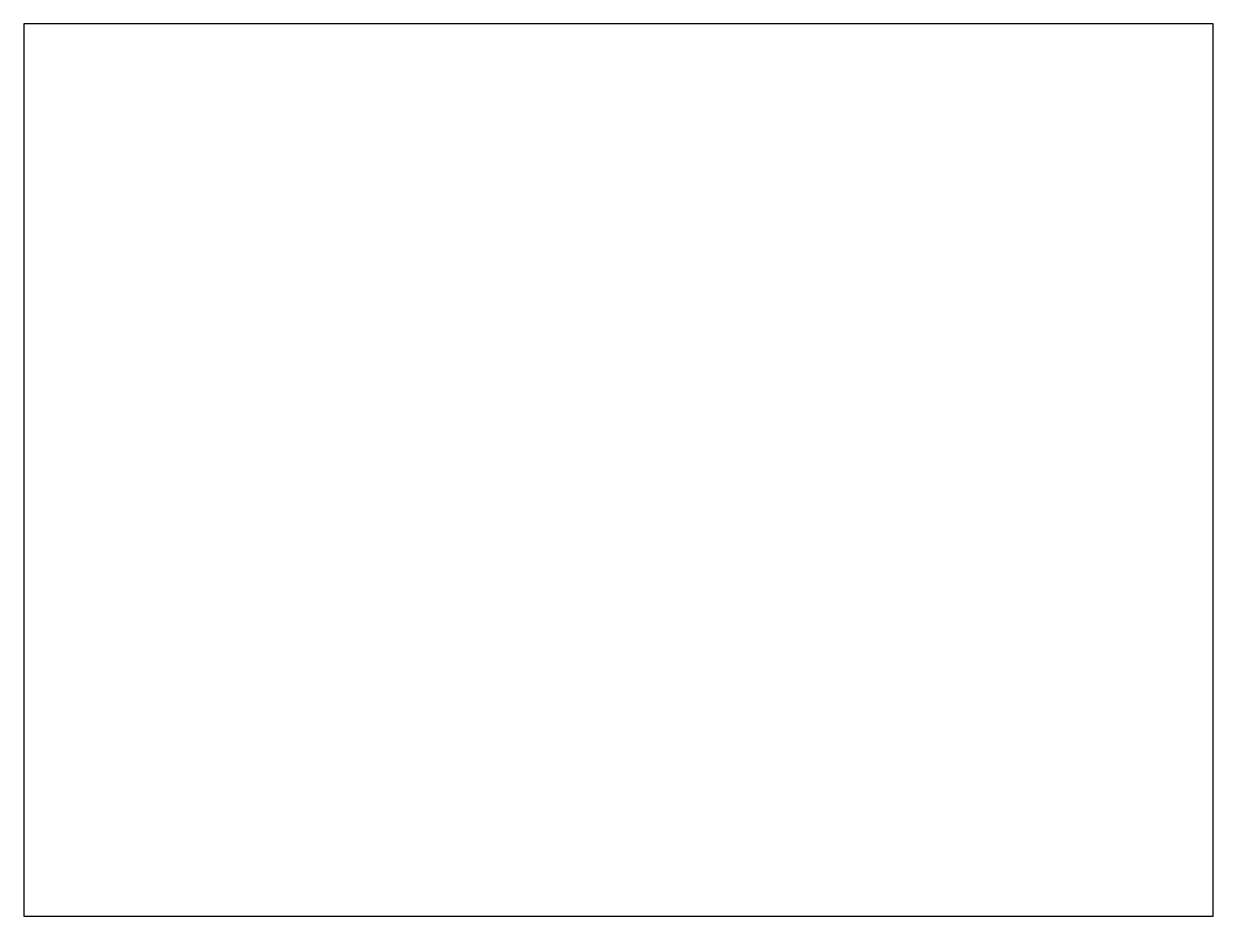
# Model space of a CAD drawing. Header units: millimetres. Extents: x 0 to 4000, y 0 to 3000.
import ezdxf

# ---------------------------------------------------------------- set-up
doc = ezdxf.new("R2010")
doc.units = ezdxf.units.MM
doc.layers.add('Piso-Loseta', color=3, linetype='Continuous')

msp = doc.modelspace()

# ---------------------------------------------------------------- linework, layer by layer
at = {"layer": 'Piso-Loseta'}
msp.add_lwpolyline([(0, 0), (4000, 0), (4000, 3000), (0, 3000)], close=True, dxfattribs=at)

doc.saveas('drawing.dxf')
